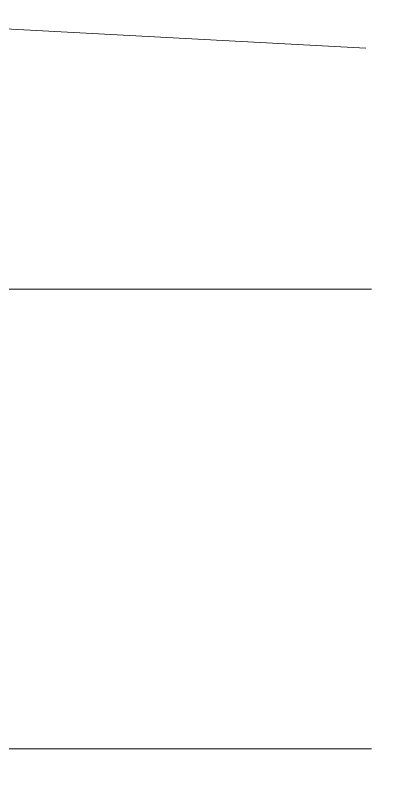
# Model space of a CAD drawing. Header units: inches. Extents: x -12071822 to 12321209, y -1222525 to 1319227.
# Drawn here: x 125160.3 to 125194.5, y 48604.9 to 48675.2 of the extents above; entities that cross this region are included whole.
import ezdxf

# ---------------------------------------------------------------- set-up
doc = ezdxf.new("R2010")
doc.units = ezdxf.units.IN
doc.header["$MEASUREMENT"] = 0
for name, color, linetype, lineweight in [('DIM', 6, 'Continuous', 9), ('WALL', 1, 'Continuous', 30), ('Windows', 151, 'Continuous', 15)]:
    doc.layers.add(name, color=color, linetype=linetype, lineweight=lineweight)
doc.styles.get("Standard").update_dxf_attribs({"font": 'arial.ttf'})
doc.dimstyles.get("Standard").update_dxf_attribs({"dimtxt": 6, "dimasz": 4, "dimexe": 0, "dimexo": 6, "dimgap": 3, "dimtad": 1, "dimdec": 0, "dimzin": 0, "dimdsep": 46, "dimlunit": 4, "dimtxsty": 'Standard', "dimblk": 'ARCHTICK', "dimcen": 0.09, "dimdle": 3, "dimclrd": 256, "dimadec": 0, "dimazin": 0, "dimtfac": 1, "dimtdec": 0, "dimtofl": 0, "dimtmove": 0, "dimatfit": 3, "dimfxl": 1, "dimfxlon": 1, "dimtolj": 1, "dimtzin": 0, "dimlwd": -1, "dimarcsym": 0})

# ---------------------------------------------------------------- blocks, each defined once
blk = doc.blocks.new('_ArchTick')
at = {"color": 0, "linetype": 'ByBlock', "const_width": 0.15}
blk.add_lwpolyline([(-0.5, -0.5), (0.5, 0.5)], dxfattribs=at)
blk = doc.blocks.new('JGKJFKFNF')
at = {"layer": 'DIM'}
for points in [[(137079.532, -31643.938), (137122.877, -31634.911), (137156.323, -31636.69)], [(137079.532, -31668.466), (137111.02, -31659.056), (137156.85, -31659.056)], [(137079.578, -31683.078), (137114.896, -31701.733), (137156.85, -31701.733)]]:
    blk.add_leader(points, dimstyle='Standard', override={"dimasz": 2, "dimgap": 2}, dxfattribs=at)

msp = doc.modelspace()

# ---------------------------------------------------------------- linework, layer by layer
at = {"layer": 'Windows'}
msp.add_circle((127888.681, 49173.512), 6257.086, dxfattribs=at)

# ---------------------------------------------------------------- block references
at = {"layer": 'WALL'}
msp.add_blockref('JGKJFKFNF', (-11963.512, 80308.853), dxfattribs=at)

doc.saveas('drawing.dxf')
